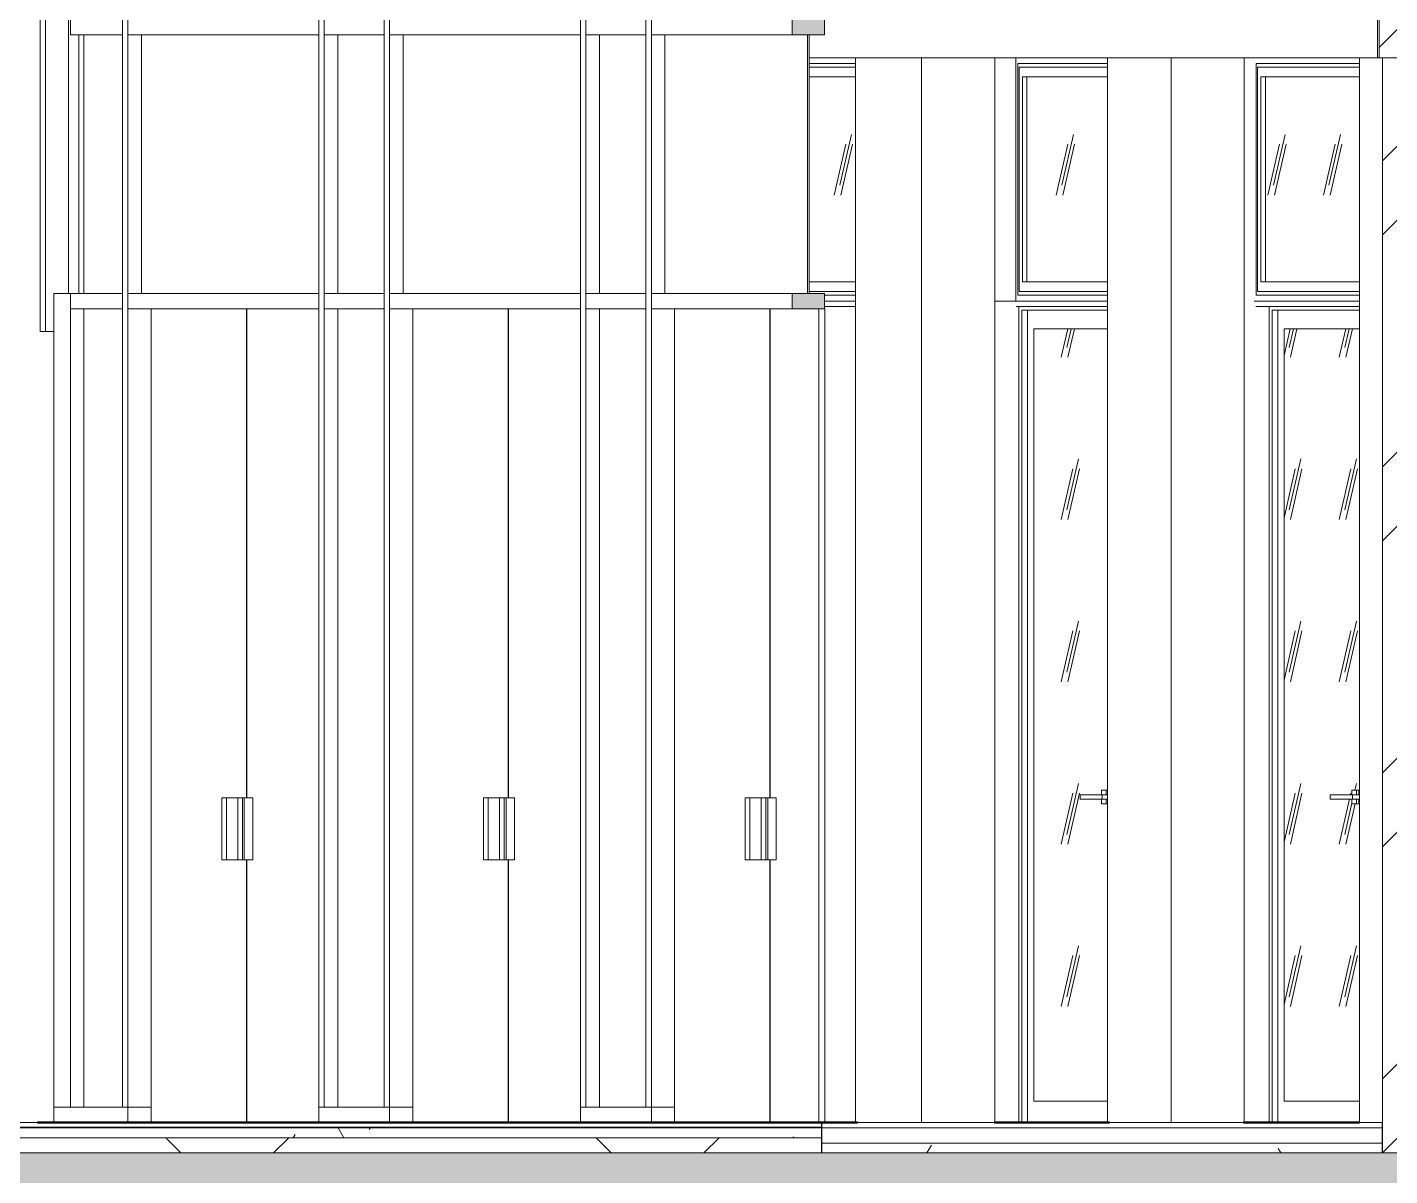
# Model space of a CAD drawing. Header units: millimetres. Extents: x 51154 to 151340, y -24069 to 30962.
# Drawn here: x 137026 to 141504, y -6175 to -2400 of the extents above; entities that cross this region are included whole.
import ezdxf

# ---------------------------------------------------------------- set-up
doc = ezdxf.new("R2010")
doc.units = ezdxf.units.MM
for name, color, linetype, lineweight in [('Двери', 7, 'Continuous', 9), ('Импосты витража', 7, 'Continuous', 9), ('Импосты витража-1', 7, 'Continuous', 18), ('Каркас_Импост', 7, 'Continuous', 9), ('Металлические изделия', 7, 'Continuous', 9), ('Обобщенные модели', 7, 'Continuous', 9), ('Обобщенные модели-1', 7, 'Continuous', 18), ('Общие ребра', 7, 'Continuous', 9), ('Окна', 7, 'Continuous', 9), ('Основа _2_-1', 7, 'Continuous', 9), ('Остекление', 7, 'Continuous', 9), ('Отделка 1 _4_-1', 7, 'Continuous', 9), ('Панель', 7, 'Continuous', 9), ('Перекрытия', 7, 'Continuous', 9), ('Стены', 7, 'Continuous', 9), ('Структура _1_', 7, 'Continuous', 18), ('Термическая_воздушная прослойка _3_-1', 7, 'Continuous', 9), ('Штриховка разреза-2', 7, 'Continuous', 9)]:
    doc.layers.add(name, color=color, linetype=linetype, lineweight=lineweight)
doc.layers.add('Импосты витража-2', color=7, linetype='Continuous', lineweight=9, true_color=0x787878)
doc.layers.add('Линии-1', color=5, linetype='Continuous', lineweight=50, true_color=0x0000ff)
pattern_1 = [(45, (99498.54, 6475), (-424.264, 424.264), [600, -100, 20, -100]), (45, (99498.54, 6899), (-424.264, 424.264), [])]
pattern_2 = [(45, (99498.5, 6475), (-707.107, 707.107), []), (135, (99498.5, 6475), (-707.107, -707.107), [])]
pattern_3 = [(0, (99498.54, 6475), (812.8, 203.2), [67.056, -542.544, 67.056, -542.544, -3251.2]), (0, (99498.54, 6475), (812.8, 203.2), [-1219.2, 67.056, -1152.144, 67.056, -542.544, -1422.4]), (0, (99498.54, 6475), (812.8, 203.2), [-3048, 67.056, -339.344, 67.056, -948.944]), (120, (99803.34, 6576.6), (-582.3764, 602.30545), [67.056, -542.544, 67.056, -3793.744]), (120, (99803.34, 6576.6), (-582.3764, 602.30545), [-676.656, -542.544, 67.056, -1152.144, -2032]), (120, (99803.34, 6576.6), (-582.3764, 602.30545), [-2438.4, 67.056, -542.544, 67.056, -1355.344]), (120, (99803.34, 6576.6), (-582.3764, 602.30545), [-3115.056, -339.344, 67.056, -948.944]), (240, (99904.94, 6983), (-230.4236, -805.50545), [67.056, -542.544, 67.056, -542.544, -3251.2]), (240, (99904.94, 6983), (-230.4236, -805.50545), [-1219.2, 67.056, -1152.144, 67.056, -542.544, -1422.4]), (240, (99904.94, 6983), (-230.4236, -805.50545), [-3048, 67.056, -339.344, 67.056, -948.944])]

# ---------------------------------------------------------------- blocks, each defined once
blk = doc.blocks.new('Крыльцо 19-Е - Крыльцо 19-Е-1352426-Разрез 1-1')
at = {"layer": 'Обобщенные модели'}
h = blk.add_hatch(dxfattribs=at)
h.set_pattern_fill('FP_4', color=256, style=0, pattern_type=2)
h.set_pattern_definition(pattern_3)
h.paths.add_polyline_path([(142976.8, -6200), (142976.8, -6100), (141997.4, -6100), (141997.4, -6200), (142769.7, -6200)], flags=0)
h = blk.add_hatch(dxfattribs=at)
h.set_pattern_fill('FP_1', color=256, style=0, pattern_type=2)
h.set_pattern_definition([(45, (99498.54, 6475), (-493.914, 493.914), []), (45, (99992.45, 6475), (-493.914, 493.914), [873.125, -174.625, 6.706, -167.919])])
h.paths.add_polyline_path([(142976.8, -6450), (142976.8, -6200), (141995.3, -6200), (141995.3, -6450), (142769.7, -6450)], flags=0)
h = blk.add_hatch(dxfattribs=at)
h.set_pattern_fill('FP_5', color=256, style=0, pattern_type=2)
h.set_pattern_definition(pattern_2)
h.paths.add_polyline_path([(142976.8, -6500), (142976.8, -6450), (141997.4, -6450.8), (141997.4, -6500), (142789.2, -6500)], flags=0)
for p, q in [((142038.7, -6100), (144555.2, -6100)), ((144555.2, -6100), (142976.8, -6100)), ((144555.2, -6200), (144555.2, -6100)), ((144555.2, -6100), (144555.2, -6200)), ((144743.1, -6100), (144555.2, -6100)), ((144743.1, -6400), (144743.1, -6100)), ((144555.2, -6200), (142038.7, -6200)), ((142976.8, -6200), (144555.2, -6200)), ((144555.2, -6200), (142976.8, -6200)), ((141501.9, -6450), (141324.8, -6450)), ((141501.9, -6450), (141324.8, -6450)), ((141997.4, -6450), (141802, -6450)), ((141995.3, -6450), (141802, -6450)), ((141499.6, -6550), (141324.8, -6550))]:
    blk.add_line(p, q, dxfattribs=at)
at = {"layer": 'Обобщенные модели-1'}
for p, q in [((142976.8, -6100), (141997.4, -6100)), ((141997.4, -6100), (141997.4, -6200)), ((142976.8, -6200), (142976.8, -6100)), ((142976.8, -6200), (141995.3, -6200)), ((141995.3, -6200), (141995.3, -6450)), ((141997.4, -6200), (142976.8, -6200)), ((142976.8, -6450), (142976.8, -6200)), ((141995.3, -6450), (142976.8, -6450)), ((142976.8, -6450), (141997.4, -6450)), ((141997.4, -6450), (141997.4, -6500)), ((142976.8, -6500), (142976.8, -6450))]:
    blk.add_line(p, q, dxfattribs=at)
blk = doc.blocks.new('Прямоугольный импост - Прямоугольный черный-8339273-Разрез 1-1')
at = {"layer": 'Импосты витража'}
for p, q in [((137068.5, -1223.7), (137085.6, -1223.7)), ((137068.5, -1223.7), (137068.5, -3399.8)), ((137085.6, -1223.7), (137113.3, -1223.7)), ((137085.6, -3399.8), (137085.6, -1223.7)), ((137085.6, -3399.8), (137068.5, -3399.8)), ((137113.3, -3399.8), (137085.6, -3399.8))]:
    blk.add_line(p, q, dxfattribs=at)
blk = doc.blocks.new('Прямоугольный импост - 50х100 мм-6294794-Разрез 1-1')
at = {"layer": 'Импосты витража'}
for p, q in [((137113.3, -6000), (137113.3, -5950)), ((137243.1, -5950), (137432.8, -5950)), ((138077.8, -5950), (138292.9, -5950)), ((137243.1, -6000), (138933, -6000))]:
    blk.add_line(p, q, dxfattribs=at)
blk = doc.blocks.new('Угловой L-импост - L-импост 1-6294720-Разрез 1-1')
at = {"layer": 'Импосты витража'}
for p, q in [((137113.3, -3275), (137167.4, -3275)), ((137113.3, -3275), (137113.3, -5950)), ((137167.4, -3275), (137260.7, -3275)), ((137167.4, -3275), (137167.4, -5950)), ((137243.1, -3275), (137289.3, -3275)), ((137167.4, -5950), (137113.3, -5950)), ((137260.7, -5950), (137167.4, -5950)), ((137289.3, -5950), (137243.1, -5950))]:
    blk.add_line(p, q, dxfattribs=at)
blk = doc.blocks.new('Прямоугольный импост - 50х100 мм-6294569-Разрез 1-1')
at = {"layer": 'Импосты витража'}
for p, q in [((137161.1, -2375), (137195.3, -2375)), ((137161.1, -3275), (137161.1, -2375)), ((137195.3, -2375), (137242.3, -2375)), ((137195.3, -2425), (137195.3, -3275)), ((137195.3, -3275), (137161.1, -3275)), ((137242.3, -3275), (137195.3, -3275))]:
    blk.add_line(p, q, dxfattribs=at)
blk = doc.blocks.new('Дверь - Двупольная_наруж_остекленная_с антипаникой - ДН4_27-18-8155140-Разрез 1-1')
at = {"layer": 'Каркас_Импост'}
h = blk.add_hatch(dxfattribs=at)
h.set_pattern_fill('FP_13', color=256, style=0, pattern_type=2)
h.set_pattern_definition([(257.155, (137014.86, 6848.38), (-182.4411, -1066.7983), [171.678, -1469.592]), (257.155, (137018.51, 6816.376), (-182.4411, -1066.7983), [171.678, -1469.592]), (257.155, (136996.617, 6816.376), (-182.4411, -1066.7983), [171.678, -1469.592])])
h.paths.add_polyline_path([(141242.7, -5930), (141404.1, -5930), (141401.9, -4952.5), (141379, -4952.5), (141379, -4937.5), (141358.7, -4937.5), (141358.7, -4922.5), (141379, -4922.5), (141379, -4907.5), (141401.9, -4907.5), (141404.1, -3391), (141156.4, -3391), (141156.4, -5930)], flags=0)
h.paths.add_polyline_path([(141308.2, -4937.5), (141308.2, -4922.5), (141352.6, -4922.5), (141352.6, -4937.5), (141326.3, -4937.5)], flags=0)
at = {"layer": 'Двери'}
for p, q in [((141308, -4922.5), (141308, -4937.5)), ((141308.2, -4922.5), (141308, -4922.5)), ((141308, -4922.5), (141308.2, -4922.5)), ((141308.2, -4922.5), (141352.6, -4922.5)), ((141361.6, -4922.5), (141322.3, -4922.5)), ((141352.6, -4922.5), (141358.7, -4922.5)), ((141358.7, -4922.5), (141389.3, -4922.5)), ((141379, -4907.5), (141379, -4922.5)), ((141394.4, -4907.5), (141379, -4907.5)), ((141381, -4922.5), (141381, -4937.5)), ((141381.1, -4922.5), (141403.3, -4922.5)), ((141394.4, -4922.5), (141394.4, -4907.5)), ((141394.4, -4907.5), (141401.9, -4907.5)), ((141404.7, -4922.5), (141397.5, -4922.5)), ((141397.5, -4922.5), (141404.1, -4922.5)), ((141401.9, -4907.5), (141401.9, -4922.5)), ((141308.2, -4937.5), (141308, -4937.5)), ((141308, -4937.5), (141308.2, -4937.5)), ((141352.6, -4937.5), (141308.2, -4937.5)), ((141322.3, -4937.5), (141361.6, -4937.5)), ((141358.7, -4937.5), (141352.6, -4937.5)), ((141389.3, -4937.5), (141358.7, -4937.5)), ((141379, -4937.5), (141379, -4952.5)), ((141379, -4952.5), (141394.4, -4952.5)), ((141403.3, -4937.5), (141381.1, -4937.5)), ((141394.4, -4952.5), (141394.4, -4937.5)), ((141394.4, -4952.5), (141401.9, -4952.5)), ((141404.1, -4937.5), (141397.5, -4937.5)), ((141397.5, -4937.5), (141404.7, -4937.5)), ((141401.9, -4937.5), (141401.9, -4952.5))]:
    blk.add_line(p, q, dxfattribs=at)
at = {"layer": 'Каркас_Импост'}
for p, q in [((141116.8, -6000), (141116.8, -3330)), ((141135.6, -3330), (141116.8, -3330)), ((141116.8, -3330), (141404.1, -3330)), ((141135.6, -3330), (141135.6, -6000)), ((141156.4, -5930), (141156.4, -3391)), ((141156.4, -3391), (141404.1, -3391)), ((141175.2, -3391), (141156.4, -3391)), ((141404.1, -5930), (141156.4, -5930)), ((141175.2, -5930), (141156.4, -5930)), ((141116.8, -6000), (141106.5, -6000)), ((141135.6, -6000), (141116.8, -6000)), ((141150.9, -6000), (141132.1, -6000)), ((141132.5, -6000), (141404.1, -6000))]:
    blk.add_line(p, q, dxfattribs=at)
at = {"layer": 'Остекление'}
for p, q in [((141404.1, -3391), (141156.4, -3391)), ((141156.4, -3391), (141156.4, -5930)), ((141156.4, -5930), (141404.1, -5930))]:
    blk.add_line(p, q, dxfattribs=at)
blk = doc.blocks.new('Дверь-Витраж-Двойная-Остекление - Дверь-Витраж-Двойная-Остекление-4669433-Разрез 1-1')
at = {"layer": 'Металлические изделия'}
for p, q in [((137664.8, -4933.2), (137680.8, -4933.2)), ((137664.8, -5136.4), (137664.8, -4933.2)), ((137680.8, -4933.2), (137728.2, -4933.2)), ((137680.8, -4933.2), (137680.8, -5136.4)), ((137717.2, -4933.2), (137733.1, -4933.2)), ((137717.2, -4933.2), (137717.2, -5136.4)), ((137725.4, -4933.2), (137766.9, -4933.2)), ((137733.1, -4933.2), (137739, -4933.2)), ((137733.1, -5136.4), (137733.1, -4933.2)), ((137739, -5136.4), (137739, -4933.2)), ((137766.9, -5136.4), (137766.9, -4933.2)), ((137680.8, -5136.4), (137664.8, -5136.4)), ((137728.2, -5136.4), (137680.8, -5136.4)), ((137733.1, -5136.4), (137717.2, -5136.4)), ((137766.9, -5136.4), (137725.4, -5136.4)), ((137739, -5136.4), (137733.1, -5136.4))]:
    blk.add_line(p, q, dxfattribs=at)
at = {"layer": 'Панель'}
for p, q in [((137745.8, -3325), (137432.8, -3325)), ((137432.8, -3325), (137432.8, -6000)), ((137745.8, -4933.2), (137745.8, -3325)), ((137745.8, -3325), (137763.6, -3325)), ((137747, -3325), (137747, -4933.2)), ((137983.6, -3325), (137747, -3325)), ((137745.8, -6000), (137745.8, -5136.4)), ((137747, -5136.4), (137747, -6000)), ((137432.8, -6000), (137745.8, -6000)), ((137763.6, -6000), (137745.8, -6000)), ((137747, -6000), (138060, -6000)), ((138077.8, -6000), (138060, -6000))]:
    blk.add_line(p, q, dxfattribs=at)
blk = doc.blocks.new('Прямоугольный импост - 50х100 мм-6294795-Разрез 1-1')
at = {"layer": 'Импосты витража'}
for p, q in [((137113.3, -5950), (137113.3, -6000)), ((137356.5, -5950), (137113.3, -5950)), ((137432.8, -5950), (137356.5, -5950)), ((137356.5, -5950), (137356.5, -6000)), ((137113.3, -6000), (137356.5, -6000)), ((137356.5, -6000), (137449.9, -6000))]:
    blk.add_line(p, q, dxfattribs=at)
blk = doc.blocks.new('Прямоугольный импост - 50х100 мм-4579947-Разрез 1-1')
at = {"layer": 'Импосты витража'}
for p, q in [((137983.6, -6000), (137983.6, -5950)), ((138216.6, -5950), (137983.6, -5950)), ((138292.9, -5950), (138216.6, -5950)), ((138216.6, -5950), (138216.6, -6000)), ((137983.6, -6000), (138216.6, -6000)), ((138216.6, -6000), (138309.9, -6000))]:
    blk.add_line(p, q, dxfattribs=at)
blk = doc.blocks.new('Прямоугольный импост - 50х100 мм-4579889-Разрез 1-1')
at = {"layer": 'Импосты витража'}
for p, q in [((137338.6, -3300), (137338.6, -5950)), ((137356.5, -5950), (137356.5, -3300)), ((137356.5, -5950), (137338.6, -5950)), ((137432.8, -5950), (137356.5, -5950))]:
    blk.add_line(p, q, dxfattribs=at)
blk = doc.blocks.new('Прямоугольный импост - 50х100 мм-V159-Разрез 1-1')
at = {"layer": 'Импосты витража'}
for p, q in [((137983.6, -3300), (137983.6, -5950)), ((138001.6, -5950), (138001.6, -3300)), ((138001.6, -5950), (137983.6, -5950)), ((138094.9, -5950), (138001.6, -5950))]:
    blk.add_line(p, q, dxfattribs=at)
blk = doc.blocks.new('Прямоугольный импост - 50х100 мм-6294733-Разрез 1-1')
at = {"layer": 'Импосты витража'}
for p, q in [((137167.4, -2425), (137167.4, -2375)), ((137338.6, -2375), (137167.4, -2375)), ((137338.6, -2375), (137338.6, -2425)), ((137167.4, -2425), (137338.6, -2425))]:
    blk.add_line(p, q, dxfattribs=at)
blk = doc.blocks.new('Прямоугольный импост - 50х100 мм-4579126-Разрез 1-1')
at = {"layer": 'Импосты витража'}
for p, q in [((137356.5, -2425), (137356.5, -2375)), ((137983.6, -2375), (137356.5, -2375)), ((137983.6, -2375), (137983.6, -2425)), ((137356.5, -2425), (137983.6, -2425))]:
    blk.add_line(p, q, dxfattribs=at)
blk = doc.blocks.new('Прямоугольный импост - 50х100 мм-4579127-Разрез 1-1')
at = {"layer": 'Импосты витража'}
for p, q in [((138001.6, -2425), (138001.6, -2375)), ((138198.7, -2375), (138001.6, -2375)), ((138198.7, -2375), (138198.7, -2425)), ((138001.6, -2425), (138198.7, -2425))]:
    blk.add_line(p, q, dxfattribs=at)
blk = doc.blocks.new('Дверь-Витраж-Двойная-Остекление - Дверь-Витраж-Двойная-Остекление-V160-Разрез 1-1')
at = {"layer": 'Металлические изделия'}
for p, q in [((139385, -4933.2), (139400.9, -4933.2)), ((139385, -5136.4), (139385, -4933.2)), ((139400.9, -4933.2), (139448.4, -4933.2)), ((139400.9, -4933.2), (139400.9, -5136.4)), ((139437.4, -4933.2), (139453.3, -4933.2)), ((139437.4, -4933.2), (139437.4, -5136.4)), ((139445.6, -4933.2), (139487.1, -4933.2)), ((139453.3, -4933.2), (139459.2, -4933.2)), ((139453.3, -5136.4), (139453.3, -4933.2)), ((139459.2, -5136.4), (139459.2, -4933.2)), ((139487.1, -5136.4), (139487.1, -4933.2)), ((139400.9, -5136.4), (139385, -5136.4)), ((139448.4, -5136.4), (139400.9, -5136.4)), ((139453.3, -5136.4), (139437.4, -5136.4)), ((139487.1, -5136.4), (139445.6, -5136.4)), ((139459.2, -5136.4), (139453.3, -5136.4))]:
    blk.add_line(p, q, dxfattribs=at)
at = {"layer": 'Панель'}
for p, q in [((139466, -3325), (139153, -3325)), ((139153, -3325), (139153, -6000)), ((139466, -4933.2), (139466, -3325)), ((139466, -3325), (139483.8, -3325)), ((139467.1, -3325), (139467.1, -4933.2)), ((139626.7, -3325), (139467.1, -3325)), ((139626.7, -3325), (139626.7, -6000)), ((139647.1, -3325), (139626.7, -3325)), ((139647.1, -6000), (139647.1, -3325)), ((139466, -6000), (139466, -5136.4)), ((139467.1, -5136.4), (139467.1, -6000)), ((139153, -6000), (139466, -6000)), ((139483.8, -6000), (139466, -6000)), ((139467.1, -6000), (139626.7, -6000)), ((139626.7, -6000), (139647.1, -6000))]:
    blk.add_line(p, q, dxfattribs=at)
blk = doc.blocks.new('Прямоугольный импост - 50х100 мм-V161-Разрез 1-1')
at = {"layer": 'Импосты витража-2'}
blk.add_hatch(color=256, dxfattribs=at).paths.add_polyline_path([(139646.2, -2425), (139646.2, -2375), (139539.1, -2375), (139539.1, -2425)], flags=0)
at = {"layer": 'Импосты витража'}
for p, q in [((139076.7, -2425), (139076.7, -2375)), ((139539.1, -2375), (139076.7, -2375)), ((139076.7, -2425), (139539.1, -2425))]:
    blk.add_line(p, q, dxfattribs=at)
at = {"layer": 'Импосты витража-1'}
for p, q in [((139539.1, -2375), (139539.1, -2425)), ((139646.2, -2375), (139539.1, -2375)), ((139646.2, -2425), (139646.2, -2375)), ((139539.1, -2425), (139646.2, -2425))]:
    blk.add_line(p, q, dxfattribs=at)
blk = doc.blocks.new('Прямоугольный импост - 50х100 мм-4579908-Разрез 1-1')
at = {"layer": 'Импосты витража'}
for p, q in [((137338.6, -1500), (137338.6, -2400)), ((137356.5, -2400), (137356.5, -1500))]:
    blk.add_line(p, q, dxfattribs=at)
blk = doc.blocks.new('Дверь - Двупольная_наруж_остекленная_с антипаникой - ДН4_27-18-V162-Разрез 1-1')
at = {"layer": 'Каркас_Импост'}
h = blk.add_hatch(dxfattribs=at)
h.set_pattern_fill('FP_14', color=256, style=0, pattern_type=2)
h.set_pattern_definition([(257.155, (137013.76, 6848.38), (-182.4411, -1066.7983), [171.678, -1469.592]), (257.155, (137017.406, 6816.376), (-182.4411, -1066.7983), [171.678, -1469.592]), (257.155, (136995.514, 6816.376), (-182.4411, -1066.7983), [171.678, -1469.592])])
h.paths.add_polyline_path([(140479.3, -5930), (140576.4, -5930), (140575.1, -4952.5), (140556.6, -4952.5), (140556.6, -4937.5), (140536.3, -4937.5), (140536.3, -4922.5), (140556.6, -4922.5), (140556.6, -4907.5), (140576.4, -4907.5), (140576.4, -3391), (140334, -3391), (140334, -5930)], flags=0)
h.paths.add_polyline_path([(140530.2, -4937.5), (140485.8, -4937.5), (140485.8, -4922.5), (140530.2, -4922.5)], flags=0)
at = {"layer": 'Двери'}
for p, q in [((140485.6, -4922.5), (140485.6, -4937.5)), ((140485.8, -4922.5), (140485.6, -4922.5)), ((140485.6, -4922.5), (140485.8, -4922.5)), ((140485.8, -4922.5), (140530.2, -4922.5)), ((140539.2, -4922.5), (140499.8, -4922.5)), ((140530.2, -4922.5), (140536.3, -4922.5)), ((140536.3, -4922.5), (140566.9, -4922.5)), ((140556.6, -4907.5), (140556.6, -4922.5)), ((140572, -4907.5), (140556.6, -4907.5)), ((140558.6, -4922.5), (140558.6, -4937.5)), ((140558.7, -4922.5), (140575.4, -4922.5)), ((140572, -4922.5), (140572, -4907.5)), ((140572, -4907.5), (140576.4, -4907.5)), ((140485.8, -4937.5), (140485.6, -4937.5)), ((140485.6, -4937.5), (140485.8, -4937.5)), ((140530.2, -4937.5), (140485.8, -4937.5)), ((140499.8, -4937.5), (140539.2, -4937.5)), ((140536.3, -4937.5), (140530.2, -4937.5)), ((140566.9, -4937.5), (140536.3, -4937.5)), ((140556.6, -4937.5), (140556.6, -4952.5)), ((140556.6, -4952.5), (140572, -4952.5)), ((140575.4, -4937.5), (140558.7, -4937.5)), ((140572, -4952.5), (140572, -4937.5)), ((140572, -4952.5), (140576.4, -4952.5))]:
    blk.add_line(p, q, dxfattribs=at)
at = {"layer": 'Каркас_Импост'}
for p, q in [((140294.3, -6000), (140294.3, -3330)), ((140313.1, -3330), (140294.3, -3330)), ((140294.3, -3330), (140576.4, -3330)), ((140313.1, -3330), (140313.1, -6000)), ((140334, -5930), (140334, -3391)), ((140334, -3391), (140576.4, -3391)), ((140352.8, -3391), (140334, -3391)), ((140576.4, -5930), (140334, -5930)), ((140352.8, -5930), (140334, -5930)), ((140294.3, -6000), (140284.1, -6000)), ((140313.1, -6000), (140294.3, -6000)), ((140328.5, -6000), (140309.7, -6000)), ((140310.1, -6000), (140582.8, -6000))]:
    blk.add_line(p, q, dxfattribs=at)
at = {"layer": 'Остекление'}
for p, q in [((140576.4, -3391), (140334, -3391)), ((140334, -3391), (140334, -5930)), ((140334, -5930), (140576.4, -5930))]:
    blk.add_line(p, q, dxfattribs=at)
blk = doc.blocks.new('Фрамуга 1000х700 - 1800 x 800 мм серая-1398674-Разрез 1-1')
at = {"layer": 'Окна'}
h = blk.add_hatch(dxfattribs=at)
h.set_pattern_fill('FP_15', color=256, style=0, pattern_type=2)
h.set_pattern_definition([(257.155, (136997.243, 6848.38), (-182.4411, -1066.7983), [171.678, -1469.592]), (257.155, (137000.89, 6816.376), (-182.4411, -1066.7983), [171.678, -1469.592]), (257.155, (136979, 6816.376), (-182.4411, -1066.7983), [171.678, -1469.592])])
h.paths.add_polyline_path([(140311.2, -3236.5), (140576.4, -3236.5), (140576.4, -2563.5), (140311.2, -2563.5), (140311.2, -3192.9)], flags=0)
at = {"layer": 'Каркас_Импост'}
for p, q in [((140281.1, -2519), (140281.1, -3281)), ((140576.4, -2519), (140281.1, -2519)), ((140296.3, -2563.5), (140576.4, -2563.5)), ((140296.3, -3236.5), (140296.3, -2563.5)), ((140338.1, -2563.5), (140296.3, -2563.5)), ((140576.4, -3236.5), (140296.3, -3236.5)), ((140296.3, -3236.5), (140338.1, -3236.5)), ((140281.1, -3281), (140576.4, -3281))]:
    blk.add_line(p, q, dxfattribs=at)
at = {"layer": 'Окна'}
for p, q in [((140274.6, -2500), (140274.6, -3300)), ((140582.8, -2500), (140274.6, -2500)), ((140582.8, -2500), (140274.6, -2500)), ((140274.6, -2500), (140274.6, -3300)), ((140281.1, -3281), (140281.1, -2519)), ((140281.1, -2519), (140576.4, -2519)), ((140285.4, -2531.7), (140576.4, -2531.7)), ((140285.4, -3268.3), (140285.4, -2531.7)), ((140576.4, -3268.3), (140285.4, -3268.3)), ((140274.6, -3300), (140576.4, -3300)), ((140274.6, -3300), (140576.4, -3300)), ((140576.4, -3281), (140281.1, -3281)), ((140275.6, -3318.3), (140576.4, -3318.3))]:
    blk.add_line(p, q, dxfattribs=at)
at = {"layer": 'Остекление'}
for p, q in [((140576.4, -2563.5), (140311.2, -2563.5)), ((140311.2, -2563.5), (140311.2, -3236.5)), ((140311.2, -3236.5), (140576.4, -3236.5))]:
    blk.add_line(p, q, dxfattribs=at)
blk = doc.blocks.new('Фрамуга 1000х700 - 1800 x 800 мм серая-V163-Разрез 1-1')
at = {"layer": 'Окна'}
h = blk.add_hatch(dxfattribs=at)
h.set_pattern_fill('FP_16', color=256, style=0, pattern_type=2)
h.set_pattern_definition([(257.155, (136997.134, 6848.38), (-182.4411, -1066.7983), [171.678, -1469.592]), (257.155, (137000.78, 6816.376), (-182.4411, -1066.7983), [171.678, -1469.592]), (257.155, (136978.89, 6816.376), (-182.4411, -1066.7983), [171.678, -1469.592])])
h.paths.add_polyline_path([(139595.4, -3236.5), (139747.5, -3236.5), (139747.5, -2563.5), (139595.4, -2563.5), (139595.4, -2920.5)], flags=0)
at = {"layer": 'Каркас_Импост'}
for p, q in [((139747.5, -2519), (139595.4, -2519)), ((139595.4, -2563.5), (139747.5, -2563.5)), ((139747.5, -3236.5), (139595.4, -3236.5)), ((139646.2, -3280.9), (139747.5, -3280.9))]:
    blk.add_line(p, q, dxfattribs=at)
at = {"layer": 'Окна'}
for p, q in [((139753.8, -2500), (139595.4, -2500)), ((139753.8, -2500), (139595.4, -2500)), ((139595.4, -2519), (139747.5, -2519)), ((139595.4, -2531.7), (139747.5, -2531.7)), ((139747.5, -3268.2), (139595.4, -3268.2)), ((139747.5, -3280.9), (139646.2, -3280.9)), ((139646.2, -3300), (139747.5, -3300)), ((139646.2, -3300), (139747.5, -3300)), ((139646.2, -3318.2), (139747.5, -3318.2))]:
    blk.add_line(p, q, dxfattribs=at)
at = {"layer": 'Остекление'}
for p, q in [((139747.5, -2563.5), (139595.4, -2563.5)), ((139595.4, -3236.5), (139747.5, -3236.5))]:
    blk.add_line(p, q, dxfattribs=at)
blk = doc.blocks.new('Фрамуга 1000х700 - 1800 x 800 мм серая-V164-Разрез 1-1')
at = {"layer": 'Окна'}
h = blk.add_hatch(dxfattribs=at)
h.set_pattern_fill('FP_17', color=256, style=0, pattern_type=2)
h.set_pattern_definition([(257.155, (136962.94, 6848.38), (-182.4411, -1066.7983), [171.678, -1469.592]), (257.155, (136966.59, 6816.376), (-182.4411, -1066.7983), [171.678, -1469.592]), (257.155, (136944.7, 6816.376), (-182.4411, -1066.7983), [171.678, -1469.592])])
h.paths.add_polyline_path([(141094.9, -3236.5), (141404.1, -3236.5), (141404.1, -2563.5), (141094.9, -2563.5), (141094.9, -3192.9)], flags=0)
at = {"layer": 'Каркас_Импост'}
for p, q in [((141064.7, -2519), (141064.7, -3280.9)), ((141404.1, -2519), (141064.7, -2519)), ((141079.9, -2563.5), (141404.1, -2563.5)), ((141079.9, -3236.5), (141079.9, -2563.5)), ((141121.7, -2563.5), (141079.9, -2563.5)), ((141404.1, -3236.5), (141079.9, -3236.5)), ((141079.9, -3236.5), (141121.7, -3236.5)), ((141064.7, -3280.9), (141404.1, -3280.9))]:
    blk.add_line(p, q, dxfattribs=at)
at = {"layer": 'Окна'}
for p, q in [((141673.9, -2500), (141058.2, -2500)), ((141673.9, -2500), (141058.2, -2500)), ((141673.9, -2500), (141678, -2500)), ((141673.9, -2500), (141678, -2500)), ((141692.7, -2500), (141724.1, -2500)), ((141064.7, -3280.9), (141064.7, -2519)), ((141064.7, -2519), (141404.1, -2519)), ((141069.1, -2531.7), (141404.1, -2531.7)), ((141069.1, -3268.2), (141069.1, -2531.7)), ((141404.1, -3268.2), (141069.1, -3268.2)), ((141058.2, -3300), (141404.1, -3300)), ((141058.2, -3300), (141404.1, -3300)), ((141404.1, -3280.9), (141064.7, -3280.9)), ((141063.3, -3318.2), (141404.1, -3318.2))]:
    blk.add_line(p, q, dxfattribs=at)
at = {"layer": 'Остекление'}
for p, q in [((141404.1, -2563.5), (141094.9, -2563.5)), ((141094.9, -2563.5), (141094.9, -3236.5)), ((141094.9, -3236.5), (141404.1, -3236.5))]:
    blk.add_line(p, q, dxfattribs=at)

msp = doc.modelspace()

# ---------------------------------------------------------------- hatches: boundary and pattern name
at = {"layer": 'Штриховка разреза-2'}
h = msp.add_hatch(dxfattribs=at)
h.set_pattern_fill('FP_2', color=256, style=0, pattern_type=2)
h.set_pattern_definition(pattern_1)
h.paths.add_polyline_path([(141787.9, -2500), (141787.9, -650), (141468.7, -650), (141468.7, -2500), (141624.5, -2500)], flags=0)
h = msp.add_hatch(dxfattribs=at)
h.set_pattern_fill('FP_3', color=256, style=0, pattern_type=2)
h.set_pattern_definition([(45, (99498.54, 6475), (-502.894, 502.894), []), (45, (99498.54, 7237), (-502.894, 502.894), [])])
h.paths.add_polyline_path([(141624.5, -6100), (141746, -6100), (141746, -2500), (141479.8, -2500), (141479.8, -6100)], flags=0)
h = msp.add_hatch(dxfattribs=at)
h.set_pattern_fill('FP_4', color=256, style=0, pattern_type=2)
h.set_pattern_definition(pattern_3)
h.paths.add_polyline_path([(138952.3, -6050), (139636.6, -6050), (139636.6, -6017), (132861.2, -6017), (132861.2, -6050), (138188.9, -6050)], flags=0)
h = msp.add_hatch(dxfattribs=at)
h.set_pattern_fill('FP_5', color=256, style=0, pattern_type=2)
h.set_pattern_definition(pattern_2)
h.paths.add_polyline_path([(138952.3, -6100), (139636.6, -6100), (139636.6, -6050), (132861.2, -6050), (132861.2, -6100), (138188.9, -6100)], flags=0)
h = msp.add_hatch(dxfattribs=at)
h.set_pattern_fill('FP_4', color=256, style=0, pattern_type=2)
h.set_pattern_definition(pattern_3)
h.paths.add_polyline_path([(141242.7, -6100), (141479.2, -6100), (141479.2, -6068), (139635.5, -6068), (139635.5, -6100), (140479.3, -6100)], flags=0)
h = msp.add_hatch(dxfattribs=at)
h.set_pattern_fill('FP_2', color=256, style=0, pattern_type=2)
h.set_pattern_definition(pattern_1)
h.paths.add_polyline_path([(116811.8, -6350), (141820.5, -6350), (141820.5, -6100), (104181.6, -6100), (104181.6, -6350), (115284.9, -6350)], flags=0)
h.paths.add_polyline_path([(59170.2, -6350), (67441.6, -6350), (67441.6, -6100), (59031.6, -6100), (59031.6, -6350)], flags=0)
h.paths.add_polyline_path([(67951.6, -6350), (82081.6, -6350), (82081.6, -6100), (67951.6, -6100)], flags=0)

# ---------------------------------------------------------------- linework, layer by layer
at = {"layer": 'Линии-1'}
for p, q in [((137059.7, -6000), (139753.8, -6000)), ((140203.6, -6000), (140582.8, -6000)), ((141023.2, -6000), (141404.1, -6000))]:
    msp.add_line(p, q, dxfattribs=at)
at = {"layer": 'Общие ребра'}
for p, q in [((139636.6, -6015), (132861.2, -6015)), ((141479.2, -6018), (139635.5, -6018)), ((141479.2, -6068), (139635.5, -6068))]:
    msp.add_line(p, q, dxfattribs=at)
at = {"layer": 'Основа _2_-1'}
for p, q in [((141710.4, -2500), (141479.8, -2500)), ((141479.8, -2500), (141479.8, -6100)), ((139635.5, -6068), (139635.5, -6100)), ((141479.2, -6100), (141479.2, -6068)), ((139635.5, -6100), (141479.2, -6100))]:
    msp.add_line(p, q, dxfattribs=at)
at = {"layer": 'Отделка 1 _4_-1'}
for p, q in [((139636.6, -6000), (132861.2, -6000)), ((141479.2, -6000), (139635.5, -6000)), ((139635.5, -6000), (139635.5, -6018)), ((139636.6, -6015), (139636.6, -6000)), ((141479.2, -6018), (141479.2, -6000)), ((139635.5, -6018), (139635.5, -6068)), ((139636.6, -6017), (139636.6, -6015)), ((141479.2, -6068), (141479.2, -6018))]:
    msp.add_line(p, q, dxfattribs=at)
at = {"layer": 'Перекрытия'}
for p, q in [((137114.4, -6000), (138928.8, -6000)), ((137233.7, -6000), (139635.5, -6000)), ((137984.7, -6000), (138068.7, -6000)), ((138844.5, -6000), (138929.1, -6000)), ((138928.8, -6100), (137114.4, -6100)), ((139635.5, -6100), (137233.7, -6100)), ((138068.7, -6100), (137984.7, -6100)), ((138929.1, -6100), (138844.5, -6100)), ((140056.7, -6100), (139756.4, -6100)), ((140882.6, -6100), (140586.2, -6100)), ((141705.6, -6100), (141404.9, -6100))]:
    msp.add_line(p, q, dxfattribs=at)
at = {"layer": 'Стены'}
for p, q in [((137338.6, -2425), (137211.7, -2425)), ((137211.7, -2425), (137211.7, -3275)), ((137983.6, -2425), (137400.9, -2425)), ((137400.9, -2425), (137400.9, -3275)), ((138198.7, -2425), (138045.9, -2425)), ((138045.9, -2425), (138045.9, -3275)), ((138843.7, -2425), (138260.9, -2425)), ((138260.9, -2425), (138260.9, -3275)), ((139058.8, -2425), (138906, -2425)), ((138906, -2425), (138906, -3275)), ((139590, -2425), (139121, -2425)), ((139121, -2425), (139121, -3275)), ((139595.4, -2500), (141468.7, -2500)), ((139595.4, -2500), (141463.2, -2500)), ((139964.3, -2500), (139747.5, -2500)), ((139747.5, -2500), (139747.5, -6000)), ((139964.3, -6000), (139964.3, -2500)), ((139964.3, -2500), (139969, -2500)), ((140205.2, -2500), (139969, -2500)), ((140276.3, -2500), (140203.6, -2500)), ((140205.2, -6000), (140205.2, -2500)), ((140205.2, -2500.7), (140272.9, -2500.7)), ((140784.7, -2500), (140576.4, -2500)), ((140576.4, -2500), (140576.4, -6000)), ((140784.7, -6000), (140784.7, -2500)), ((140784.7, -2500), (140789.4, -2500)), ((141024.9, -2500), (140789.4, -2500)), ((141063.3, -2500), (141023.7, -2500)), ((141024.9, -6000), (141024.9, -2500)), ((141404.1, -2500), (141479.8, -2500)), ((141404.1, -2500), (141404.1, -6000)), ((137211.7, -3275), (137338.6, -3275)), ((137400.9, -3275), (137983.6, -3275)), ((138045.9, -3275), (138198.7, -3275)), ((138260.9, -3275), (138843.7, -3275)), ((138906, -3275), (139058.8, -3275)), ((139121, -3275), (139590, -3275)), ((140205.2, -3300), (140277.1, -3300)), ((137338.6, -3325), (137211.7, -3325)), ((137211.7, -3325), (137211.7, -5950)), ((138198.7, -3325), (138045.9, -3325)), ((138045.9, -3325), (138045.9, -5950)), ((139058.8, -3325), (138906, -3325)), ((138906, -3325), (138906, -5950)), ((140284.8, -6000), (140284.8, -3318.3)), ((141107.1, -6000), (141107.1, -3318.3)), ((137211.7, -5950), (137382.9, -5950)), ((137387.6, -5950), (137382.9, -5950)), ((138045.9, -5950), (138243, -5950)), ((138247.7, -5950), (138243, -5950)), ((138906, -5950), (139103.1, -5950)), ((139107.8, -5950), (139103.1, -5950)), ((139753.8, -6000), (137025.9, -6000)), ((139747.5, -6000), (139964.3, -6000)), ((139969, -6000), (139964.3, -6000)), ((139969, -6000), (140205.2, -6000)), ((140387.6, -6000), (140203.6, -6000)), ((140203.6, -6000), (140386.2, -6000)), ((140203.6, -6000), (140284.8, -6000)), ((140582.8, -6000), (140203.6, -6000)), ((140576.4, -6000), (140784.7, -6000)), ((140789.4, -6000), (140784.7, -6000)), ((140789.4, -6000), (141024.9, -6000)), ((141404.1, -6000), (141023.2, -6000)), ((141023.7, -6000), (141107.1, -6000)), ((139967.3, -6100), (139753.8, -6100)), ((140203.6, -6100), (139967.3, -6100)), ((139987.6, -6100), (140203.6, -6100)), ((139989.4, -6100), (140195, -6100)), ((140269.8, -6100), (140195, -6100)), ((140787.7, -6100), (140582.8, -6100)), ((141023.2, -6100), (140787.7, -6100)), ((140817.9, -6100), (141023.2, -6100)), ((141479.8, -6100), (141404.1, -6100))]:
    msp.add_line(p, q, dxfattribs=at)
at = {"layer": 'Структура _1_'}
for p, q in [((141468.7, -650), (141468.7, -2500)), ((141463.2, -1100), (141463.2, -2500)), ((141468.5, -2500), (141468.5, -1100)), ((139590, -2425), (139590, -3275)), ((139595.4, -2425), (139590, -2425)), ((139595.4, -3275), (139595.4, -2425)), ((141463.2, -2500), (141468.5, -2500)), ((141468.7, -2500), (141787.9, -2500)), ((139590, -3275), (139595.4, -3275)), ((139636.6, -6017), (132861.2, -6017)), ((139636.6, -6050), (139636.6, -6017)), ((139636.6, -6050), (132861.2, -6050)), ((141479.8, -6100), (129081.6, -6100)), ((141479.8, -6100), (141746, -6100)), ((141746, -6100), (141479.8, -6100))]:
    msp.add_line(p, q, dxfattribs=at)
at = {"layer": 'Термическая_воздушная прослойка _3_-1'}
for p, q in [((139636.6, -6100), (139636.6, -6050)), ((132861.2, -6100), (139636.6, -6100))]:
    msp.add_line(p, q, dxfattribs=at)

# ---------------------------------------------------------------- block references
at = {"layer": 'Двери'}
for name, p in [('Дверь-Витраж-Двойная-Остекление - Дверь-Витраж-Двойная-Остекление-4669433-Разрез 1-1', (0, 0)), ('Дверь-Витраж-Двойная-Остекление - Дверь-Витраж-Двойная-Остекление-4669433-Разрез 1-1', (860.1, 0)), ('Дверь-Витраж-Двойная-Остекление - Дверь-Витраж-Двойная-Остекление-V160-Разрез 1-1', (0, 0)), ('Дверь - Двупольная_наруж_остекленная_с антипаникой - ДН4_27-18-V162-Разрез 1-1', (0, 0)), ('Дверь - Двупольная_наруж_остекленная_с антипаникой - ДН4_27-18-8155140-Разрез 1-1', (0, 0))]:
    msp.add_blockref(name, p, dxfattribs=at)
at = {"layer": 'Импосты витража'}
for name, p in [('Прямоугольный импост - Прямоугольный черный-8339273-Разрез 1-1', (0, 0)), ('Прямоугольный импост - 50х100 мм-6294569-Разрез 1-1', (0, 0)), ('Прямоугольный импост - 50х100 мм-6294733-Разрез 1-1', (0, 0)), ('Прямоугольный импост - 50х100 мм-4579908-Разрез 1-1', (0, -900)), ('Прямоугольный импост - 50х100 мм-4579126-Разрез 1-1', (0, 0)), ('Прямоугольный импост - 50х100 мм-4579908-Разрез 1-1', (645.1, -900)), ('Прямоугольный импост - 50х100 мм-4579127-Разрез 1-1', (0, 0)), ('Прямоугольный импост - 50х100 мм-4579908-Разрез 1-1', (860.1, -900)), ('Прямоугольный импост - 50х100 мм-4579126-Разрез 1-1', (860.1, 0)), ('Прямоугольный импост - 50х100 мм-4579908-Разрез 1-1', (1505.1, -900)), ('Прямоугольный импост - 50х100 мм-4579127-Разрез 1-1', (860.1, 0)), ('Прямоугольный импост - 50х100 мм-4579908-Разрез 1-1', (1720.2, -900)), ('Прямоугольный импост - 50х100 мм-V161-Разрез 1-1', (0, 0)), ('Угловой L-импост - L-импост 1-6294720-Разрез 1-1', (0, 0)), ('Прямоугольный импост - 50х100 мм-6294733-Разрез 1-1', (0, -900)), ('Прямоугольный импост - 50х100 мм-4579889-Разрез 1-1', (0, 0)), ('Прямоугольный импост - 50х100 мм-4579126-Разрез 1-1', (0, -900)), ('Прямоугольный импост - 50х100 мм-V159-Разрез 1-1', (0, 0)), ('Прямоугольный импост - 50х100 мм-4579127-Разрез 1-1', (0, -900)), ('Прямоугольный импост - 50х100 мм-4579889-Разрез 1-1', (860.1, 0)), ('Прямоугольный импост - 50х100 мм-4579126-Разрез 1-1', (860.1, -900)), ('Прямоугольный импост - 50х100 мм-V159-Разрез 1-1', (860.1, 0)), ('Прямоугольный импост - 50х100 мм-4579127-Разрез 1-1', (860.1, -900)), ('Прямоугольный импост - 50х100 мм-4579889-Разрез 1-1', (1720.2, 0)), ('Прямоугольный импост - 50х100 мм-V161-Разрез 1-1', (0, -900)), ('Прямоугольный импост - 50х100 мм-6294794-Разрез 1-1', (0, 0)), ('Прямоугольный импост - 50х100 мм-6294795-Разрез 1-1', (0, 0)), ('Прямоугольный импост - 50х100 мм-4579947-Разрез 1-1', (0, 0)), ('Прямоугольный импост - 50х100 мм-4579947-Разрез 1-1', (860.1, 0))]:
    msp.add_blockref(name, p, dxfattribs=at)
at = {"layer": 'Обобщенные модели'}
msp.add_blockref('Крыльцо 19-Е - Крыльцо 19-Е-1352426-Разрез 1-1', (0, 0), dxfattribs=at)
at = {"layer": 'Окна'}
for name in ['Фрамуга 1000х700 - 1800 x 800 мм серая-V163-Разрез 1-1', 'Фрамуга 1000х700 - 1800 x 800 мм серая-1398674-Разрез 1-1', 'Фрамуга 1000х700 - 1800 x 800 мм серая-V164-Разрез 1-1']:
    msp.add_blockref(name, (0, 0), dxfattribs=at)

doc.saveas('drawing.dxf')
